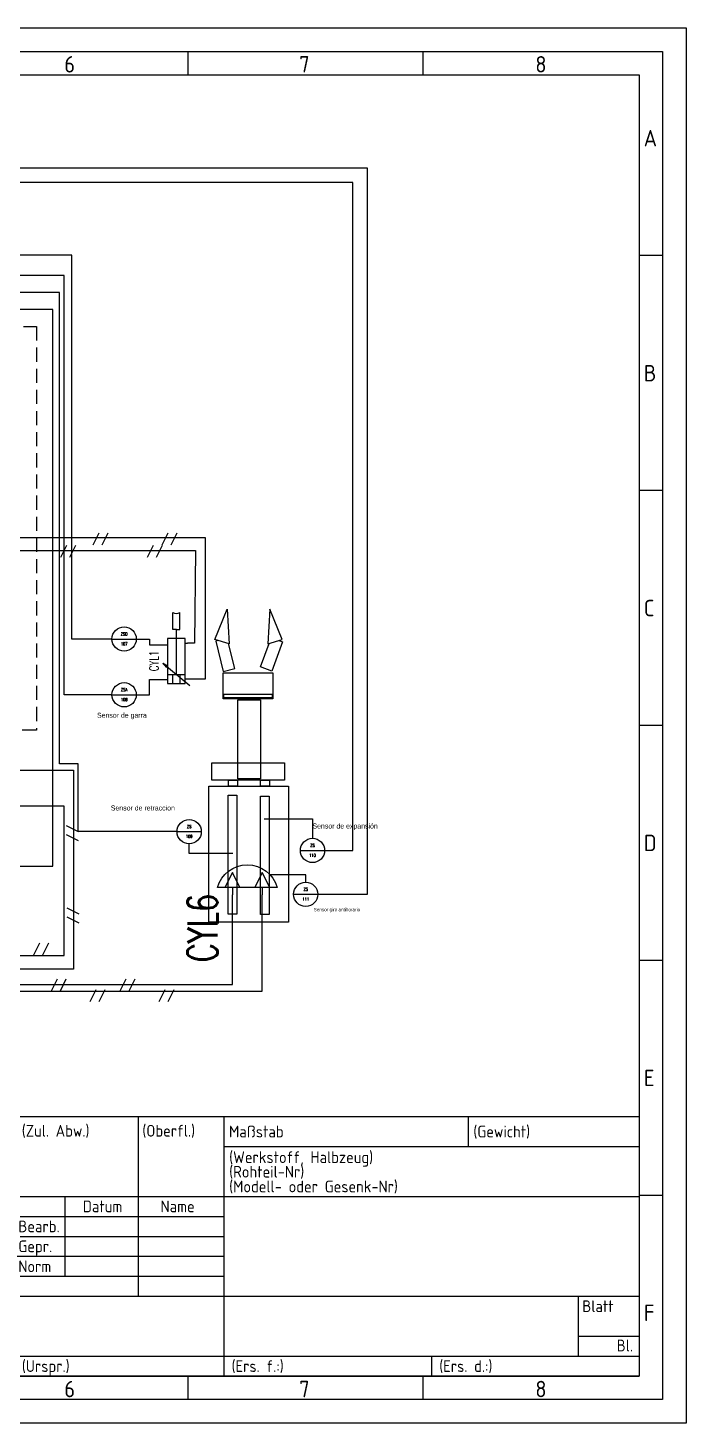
# Model space of a CAD drawing. Header units: millimetres. Extents: x 0 to 971, y -1 to 297.
# Drawn here: x 279.9 to 420, y 0 to 297 of the extents above; entities that cross this region are included whole.
import ezdxf
from ezdxf.enums import TextEntityAlignment as Align

# ---------------------------------------------------------------- set-up
doc = ezdxf.new("R2010")
doc.units = ezdxf.units.MM
doc.header["$LTSCALE"] = 6
doc.linetypes.add('DASHED', pattern=[0.75, 0.5, -0.25])
for name, color, linetype in [('025', 1, 'Continuous'), ('035', 5, 'Continuous'), ('05', 6, 'Continuous'), ('07', 7, 'Continuous'), ('GRN_0.5mm^2', 3, 'Continuous'), ('SYMS', 7, 'Continuous'), ('TAGS', 51, 'Continuous'), ('WHT_0.5mm^2', 7, 'Continuous')]:
    doc.layers.add(name, color=color, linetype=linetype)
doc.styles.add('ISO Proportional', font='isocp.shx')
doc.styles.add('WD', font='romans.shx')

# ---------------------------------------------------------------- blocks, each defined once
blk = doc.blocks.new('DIN_border_a3')
at = {"layer": '035'}
for p, q in [((314, 292), (314, 287)), ((364, 292), (364, 287)), ((414.97, 248.54), (409.98, 248.54)), ((414.98, 198.5), (410, 198.5)), ((414.98, 148.5), (410, 148.5)), ((414.98, 98.5), (410, 98.5)), ((415, 48.46), (410.02, 48.46)), ((314, 10), (314, 5)), ((364, 10), (364, 5))]:
    blk.add_line(p, q, dxfattribs=at)
for points in [[(0, 297), (420, 297), (420, 0), (0, 0)], [(18, 287), (410, 287), (410, 10), (18, 10)]]:
    blk.add_lwpolyline(points, close=True, dxfattribs=at)
at = {"layer": '07'}
blk.add_lwpolyline([(13, 292), (415, 292), (415, 5), (13, 5)], close=True, dxfattribs=at)
at = {"layer": '035', "style": 'ISO Proportional'}
for s, p in [('6', (287.69, 287.5)), ('7', (337.67, 287.5)), ('8', (387.92, 287.5)), ('A', (410.98, 271.79)), ('B', (411, 221.75)), ('C', (411, 171.75)), ('D', (411, 121.75)), ('E', (411.02, 71.72)), ('F', (411.02, 21.72)), ('6', (287.69, 5.5)), ('7', (337.67, 5.5)), ('8', (387.92, 5.5))]:
    blk.add_text(s, height=3.5, dxfattribs=at).set_placement(p)
blk = doc.blocks.new('DIN_tblock_a3')
at = {"layer": '035'}
for p, q in [((-106.6, 55.25), (-106.6, 17)), ((-36.4, 55.25), (-36.4, 48.88)), ((-88.4, 48.88), (0, 48.88)), ((-179.4, 38.25), (-179.4, 0)), ((-153.4, 38.25), (-153.4, 0)), ((-140.4, 38.25), (-140.4, 0)), ((-122.2, 38.25), (-122.2, 21.25)), ((-187.2, 34), (-88.4, 34)), ((-187.2, 29.75), (-88.4, 29.75)), ((-187.2, 25.5), (-88.4, 25.5)), ((-187.2, 21.25), (-88.4, 21.25)), ((-187.2, 17), (-132.6, 17)), ((-187.2, 12.75), (-132.6, 12.75)), ((-187.2, 8.5), (-132.6, 8.5)), ((-13, 8.5), (0, 8.5)), ((-187.2, 4.25), (0, 4.25)), ((-44.2, 4.25), (-44.2, 0))]:
    blk.add_line(p, q, dxfattribs=at)
at = {"layer": '07'}
for p, q in [((-187.2, 55.25), (-187.2, 0)), ((-187.2, 55.25), (0, 55.25)), ((-132.6, 55.25), (-132.6, 0)), ((-88.4, 55.25), (-88.4, 0)), ((0, 55.25), (0, 0)), ((-187.2, 38.25), (0, 38.25)), ((-132.6, 17), (0, 17)), ((-13, 17), (-13, 4.25)), ((-187.2, 0), (0, 0)), ((-187.2, 0), (0, 0))]:
    blk.add_line(p, q, dxfattribs=at)
at = {"flags": 1}
blk.add_attdef('WD_TB', (-126.5, 11.32), '', height=2.5, dxfattribs=at)
at = {"layer": '025', "style": 'ISO Proportional'}
for s, p in [('(Verwendungsbereich)', (-185.6, 50.81)), ('(Gewicht)', (-35.27, 50.81)), ('Maßstab', (-87.27, 50.81)), ('(Werkstoff, Halbzeug)', (-87.24, 45.35)), ('(Rohteil-Nr)', (-87.24, 42.26)), ('(Modell- oder Gesenk-Nr)', (-87.24, 39.12)), ('Datum', (-118.37, 34.88)), ('Name', (-101.83, 34.88)), ('Bearb.', (-132.1, 30.62)), ('Gepr.', (-132.1, 26.38)), ('Norm', (-132.1, 22.12)), ('Blatt', (-12.09, 13.63)), ('Bl.', (-4.76, 5.26)), ('Zust.', (-186.89, 0.88)), ('Änderung', (-173.81, 0.88)), ('Datum', (-151.59, 0.88)), ('Name', (-140.32, 0.88)), ('(Urspr.)', (-131.35, 0.88)), ('(Ers. f.:) ', (-86.72, 0.88)), ('(Ers. d.:) ', (-42.52, 0.88))]:
    blk.add_text(s, height=2.5, dxfattribs=at).set_placement(p)
at = {"layer": '025', "char_height": 2.5, "attachment_point": 1, "style": 'ISO Proportional'}
for s, insert, width in [('(Zul. Abw.)', (-131.37, 53.48), 24.7674), ('(Oberfl.)', (-105.71, 53.48), 17.3141)]:
    blk.add_mtext(s, dxfattribs=dict(at, insert=insert, width=width))
at = {"layer": '025', "style": 'ISO Proportional'}
for tag, p in [('MAßSTAB', (-71.61, 50.81)), ('BEARBEIT.', (-121.54, 30.71)), ('NAME', (-105.28, 30.71)), ('GEPRÜFT', (-121.54, 26.46)), ('NAME', (-105.28, 26.46))]:
    blk.add_attdef(tag, p, '', height=2.5, dxfattribs=at)
at = {"layer": '05', "style": 'ISO Proportional'}
for tag, p in [('BENENNUNG', (-44.41, 27.21)), ('ZEICHNUNGSNUMMER', (-50.75, 10.32))]:
    blk.add_attdef(tag, text='', height=5, dxfattribs=at).set_placement(p, align=Align.MIDDLE)
blk = doc.blocks.new('VAT1_ROTARY_ACTUATOR')
for p, q in [((-0.0313, -0.0625), (-0.0313, 0.1875)), ((-0.0938, 0.125), (-0.0313, 0.1562)), ((-0.0313, 0.0938), (-0.0938, 0.125)), ((-0.0313, 0.125), (0, 0.125)), ((-0.0313, -0.0313), (-0.0938, 0)), ((-0.0938, 0), (-0.0313, 0.0312)), ((-0.0313, 0), (0, 0))]:
    blk.add_line(p, q)
blk.add_arc((0.004, 0.0625), 0.1299, 105.74773, 254.25225)
at = {"style": 'WD', "width": 0.7}
for tag, p in [('INST', (-0.1875, 0.5)), ('LOC', (-0.1875, 0.3438)), ('TAG1', (-0.1875, 0.1875)), ('DESC1', (-0.1875, -0.1875)), ('DESC2', (-0.1875, -0.3438)), ('DESC3', (-0.1875, -0.5)), ('WDTAGALT', (-0.1875, -0.6562))]:
    blk.add_attdef(tag, text='', height=0.125, dxfattribs=at).set_placement(p, align=Align.RIGHT)
at = {"style": 'WD'}
for tag, p, height, flags in [('WDBLKNAM', (-0.0635, 0.375), 0.01, 9), ('FAMILY', (-0.0625, 0.3438), 0.005, 9), ('X1TERM02', (0, 0.125), 0.005, 1), ('WDTYPE', (0.0625, 0.0625), 0.01, 1), ('X1TERM01', (0, 0), 0.005, 1)]:
    blk.add_attdef(tag, p, '', height=height, dxfattribs=dict(at, flags=flags))
at = {"linetype": 'Continuous', "style": 'WD', "flags": 9}
for tag, p in [('CAT', (-0.0625, 0.3125)), ('ASSYCODE', (-0.0625, 0.25)), ('MFG', (-0.0625, 0.2812))]:
    blk.add_attdef(tag, p, '', height=0.005, dxfattribs=at)
at = {"style": 'WD', "width": 0.7}
for tag, p, height in [('TERM02', (0.0312, 0.1562), 0.0625), ('TERM01', (0.0312, -0.0938), 0.0625), ('RATING1', (-0.0313, -0.2812), 0.125)]:
    blk.add_attdef(tag, p, '', height=height, dxfattribs=at)
at = {"style": 'WD'}
blk.add_attdef('XREF', text='', height=0.0625, dxfattribs=at).set_placement((-0.2188, 0.0312), align=Align.RIGHT)
blk = doc.blocks.new('HIN1_INFRONT_MAIN')
at = {"ltscale": 0.127}
blk.add_line((-0.5, 0), (0.5, 0), dxfattribs=at)
at = {"ltscale": 3.2258}
blk.add_circle((0, 0), 0.5, dxfattribs=at)
at = {"style": 'WD', "width": 0.7}
for tag, height, p in [('INST', 0.125, (-0.481, 0.455)), ('TERM01', 0.0625, (-0.524, 0.018)), ('LOC', 0.125, (-0.481, 0.293))]:
    blk.add_attdef(tag, text='', height=height, dxfattribs=at).set_placement(p, align=Align.RIGHT)
for tag, p, height in [('TERM04', (0.021, 0.531), 0.0625), ('X4TERM01', (-0.5, 0), 0.005), ('X2TERM04', (0, 0.5), 0.005), ('X1TERM03', (0.5, 0), 0.005), ('TERM03', (0.522, 0.018), 0.0625), ('X8TERM02', (0, -0.5), 0.005), ('TERM02', (0.023, -0.581), 0.0625), ('RATING1', (0.513, -0.162), 0.125), ('DESC1', (0.513, -0.321), 0.125), ('DESC2', (0.513, -0.51), 0.125), ('DESC3', (0.513, -0.691), 0.125), ('WDTAGALT', (0.513, -0.866), 0.125)]:
    blk.add_attdef(tag, p, '', height=height, dxfattribs=at)
for tag, p in [('TAG1_PART1', (0, 0.147)), ('TAG1_PART2', (0, -0.26))]:
    blk.add_attdef(tag, text='', height=0.125, dxfattribs=at).set_placement(p, align=Align.CENTER)
blk.add_attdef('XREF', text='', height=0.0625, rotation=0.0625, dxfattribs=at).set_placement((0.546, 0.412), align=Align.TOP_CENTER)
at = {"style": 'WD', "width": 0.7, "flags": 1}
for tag, p in [('WDTYPE', (-0.535, -0.17)), ('CAT', (-0.546, -0.253)), ('MFG', (-0.544, -0.28)), ('FAMILY', (-0.537, -0.223)), ('ASSYCODE', (-0.525, -0.306))]:
    blk.add_attdef(tag, text='', height=0.01, dxfattribs=at).set_placement(p, align=Align.CENTER)
blk = doc.blocks.new('VCY1_SGL_VAR_CUSH')
for p, q in [((0.562, 0.281), (-0.063, 0.281)), ((-0.063, 0.281), (-0.063, 0.031)), ((-0.063, 0.203), (0.062, 0.203)), ((0.062, 0.281), (0.062, 0.031)), ((0.218, 0.344), (0.158, 0.295)), ((0.218, 0.344), (0.181, 0.275)), ((0.562, 0.031), (0.562, 0.281)), ((0.062, 0.109), (-0.063, 0.109)), ((-0.063, 0.031), (0.562, 0.031)), ((0, 0.031), (0, 0)), ((0.062, 0.156), (0.688, 0.156)), ((0.5, 0.031), (0.5, 0))]:
    blk.add_line(p, q)
blk.add_lwpolyline([(0.218, 0.344), (-0.093, -0.031), (-0.093, -0.031)])
at = {"style": 'WD', "width": 0.7}
for tag, p in [('INST', (0.25, 0.719)), ('LOC', (0.25, 0.562)), ('TAG1', (0.25, 0.406))]:
    blk.add_attdef(tag, text='', height=0.125, dxfattribs=at).set_placement(p, align=Align.CENTER)
for tag, p in [('DESC1', (-0.156, 0.156)), ('DESC2', (-0.156, 0)), ('WDTAGALT', (-0.156, -0.312)), ('DESC3', (-0.156, -0.156))]:
    blk.add_attdef(tag, text='', height=0.125, dxfattribs=at).set_placement(p, align=Align.RIGHT)
at = {"style": 'WD'}
for tag, p, height, flags in [('WDBLKNAM', (0.374, 0.281), 0.01, 9), ('FAMILY', (0.383, 0.251), 0.01, 9), ('X8TERM01', (0, 0), 0.005, 1), ('WDTYPE', (0.062, 0.062), 0.01, 1), ('X8TERM02', (0.5, 0), 0.005, 1)]:
    blk.add_attdef(tag, p, '', height=height, dxfattribs=dict(at, flags=flags))
at = {"linetype": 'Continuous', "style": 'WD', "flags": 9}
for tag, p in [('MFG', (0.406, 0.188)), ('CAT', (0.408, 0.207)), ('ASSYCODE', (0.408, 0.17))]:
    blk.add_attdef(tag, text='', height=0.01, dxfattribs=at).set_placement(p, align=Align.CENTER)
at = {"style": 'WD'}
blk.add_attdef('XREF', (0.656, 0.219), '', height=0.0625, dxfattribs=at)
at = {"style": 'WD', "width": 0.7}
for tag, p, height in [('RATING1', (0.688, 0), 0.125), ('TERM01', (0.031, -0.094), 0.0625), ('TERM02', (0.531, -0.094), 0.0625)]:
    blk.add_attdef(tag, p, '', height=height, dxfattribs=at)

msp = doc.modelspace()

# ---------------------------------------------------------------- linework, layer by layer
for p, q in [((310.79, 168.91), (310.79, 172.56)), ((312.25, 168.91), (312.25, 172.56)), ((302.99, 166.91), (305.81, 166.91)), ((305.81, 166.91), (305.81, 165.65)), ((311.52, 168.91), (310.79, 168.91)), ((311.52, 168.91), (312.25, 168.91)), ((305.81, 165.65), (309.61, 165.65)), ((305.81, 157.47), (305.81, 158.29)), ((305.81, 158.29), (309.61, 158.29)), ((305.81, 155.04), (305.81, 157.47)), ((302.99, 155.04), (305.81, 155.04)), ((339.06, 116.74), (331.45, 116.74)), ((339.06, 115.15), (339.06, 116.74))]:
    msp.add_line(p, q)
at = {"color": 3, "linetype": 'DASHED'}
msp.add_lwpolyline([(112.52, 233.44), (281.73, 233.44), (281.73, 147.5), (259.33, 147.5), (259.33, 139.84), (261.16, 139.84)], dxfattribs=at)
at = {"color": 1}
for points in [[(313.9, 158.42), (317.72, 158.42), (317.72, 183.54), (317.72, 188.45), (113.1, 188.45)], [(113.1, 185.77), (315.57, 185.77), (315.37, 166.05), (313.9, 166.05)]]:
    msp.add_lwpolyline(points, dxfattribs=at)
msp.add_lwpolyline([(310.79, 172.56, 0.330259), (312.25, 172.56)], format="xyb")
for points in [[(319.71, 166.78), (322.33, 173.23), (322.73, 165.91), (319.71, 166.78)], [(334.03, 166.78), (331.41, 173.23), (331.01, 165.91), (334.03, 166.78)], [(320.44, 166.57), (319.9, 166.44), (321.46, 160.02), (323.94, 160.62), (322.64, 165.93)], [(333.34, 166.58), (334.1, 166.31), (331.84, 160.1), (329.45, 160.97), (331.28, 165.99)], [(330.21, 128.66), (340.5, 128.66), (340.5, 124.48)], [(323.53, 121.26), (314.25, 121.26), (314.25, 123.33)]]:
    msp.add_lwpolyline(points)
for points in [[(321.46, 159.7), (332.04, 159.7), (332.04, 154.21), (321.46, 154.21)], [(321.62, 155.16), (331.88, 155.16), (331.88, 154.37), (321.62, 154.37)], [(324.64, 153.97), (329.42, 153.97), (329.42, 137.18), (324.64, 137.18)], [(319.07, 140.52), (334.51, 140.52), (334.51, 136.86), (319.07, 136.86)], [(322.65, 136.86), (324.56, 136.86), (324.56, 135.58), (322.65, 135.58)], [(329.42, 136.86), (331.33, 136.86), (331.33, 135.58), (329.42, 135.58)], [(318.43, 135.58), (335.38, 135.58), (335.38, 106.61), (318.43, 106.61)], [(322.57, 133.67), (324.4, 133.67), (324.4, 108.37), (322.57, 108.37)], [(329.42, 133.44), (331.25, 133.44), (331.25, 108.29), (329.42, 108.29)]]:
    msp.add_lwpolyline(points, close=True)
at = {"layer": '025'}
for p, q in [((293.84, 186.96), (295.11, 189.51)), ((295.75, 186.96), (297.02, 189.51)), ((308.48, 186.96), (309.76, 189.51)), ((310.39, 186.96), (311.67, 189.51)), ((286.91, 184.33), (288.19, 186.88)), ((288.83, 184.33), (290.1, 186.88)), ((305.38, 184.33), (306.65, 186.88)), ((307.29, 184.33), (308.56, 186.88)), ((288.11, 127.19), (290.66, 125.91)), ((288.11, 125.28), (290.66, 124)), ((288.19, 109.68), (290.74, 108.4)), ((288.19, 107.77), (290.74, 106.49)), ((281.18, 99.65), (282.46, 102.2)), ((283.09, 99.65), (284.37, 102.2)), ((284.93, 92.01), (286.2, 94.56)), ((286.84, 92.01), (288.11, 94.56)), ((293.2, 89.78), (294.48, 92.33)), ((295.11, 89.78), (296.39, 92.33)), ((299.57, 92.01), (300.84, 94.56)), ((301.48, 92.01), (302.75, 94.56)), ((307.85, 89.78), (309.12, 92.33)), ((309.76, 89.78), (311.03, 92.33))]:
    msp.add_line(p, q, dxfattribs=at)
for points in [[(83.52, 188.54), (87.38, 188.54), (87.38, 99.57), (287.63, 99.57), (287.63, 131.35), (277.24, 131.35)], [(277.24, 138.97), (289.62, 138.97), (289.62, 96.63), (85.55, 96.63), (85.55, 185.98), (83.52, 185.98)], [(95.9, 96.15), (95.9, 91.93), (329.81, 91.93), (329.81, 112.42)], [(96.7, 96.23), (96.7, 93.36), (323.44, 93.36), (323.44, 112.42)]]:
    msp.add_lwpolyline(points, dxfattribs=at)
at = {"layer": 'GRN_0.5mm^2'}
for points in [[(341.64, 112.57), (352.18, 112.57), (352.18, 267.11), (98.44, 267.11), (98.44, 260.62)], [(343.08, 121.9), (349.07, 121.9), (349.07, 264.08), (102.03, 264.08), (102.03, 256.37)], [(297.82, 166.91), (289.3, 166.91), (289.3, 248.61), (217.31, 248.61)], [(297.82, 155.04), (287.63, 155.04), (287.63, 244.29), (213.57, 244.29)], [(311.67, 125.91), (290.66, 125.91), (290.66, 140.32), (286.68, 140.32), (286.68, 240.67), (210.21, 240.67)], [(238.01, 118.53), (285.24, 118.53), (285.24, 237.05), (205.31, 237.05)]]:
    msp.add_lwpolyline(points, dxfattribs=at)

# ---------------------------------------------------------------- block references
for name, p in [('DIN_border_a3', (0, 0)), ('DIN_tblock_a3', (410, 10))]:
    msp.add_blockref(name, p)
at = {"layer": 'SYMS'}
ref = msp.add_blockref('HIN1_INFRONT_MAIN', (300.41, 166.91), dxfattribs=dict(at, xscale=5.167748068588933, yscale=5.167748068588933, zscale=5.167748068588933))
ref.add_attrib('TAG1_PART1', 'ZSD', dxfattribs={"layer": 'TAGS', "color": 6, "height": 0.646, "style": 'WD', "width": 0.7}).set_placement((300.41, 167.67), align=Align.CENTER)
ref.add_attrib('TAG1_PART2', '107', dxfattribs={"layer": 'TAGS', "color": 6, "height": 0.646, "style": 'WD', "width": 0.7}).set_placement((300.41, 165.56), align=Align.CENTER)
ref = msp.add_blockref('VCY1_SGL_VAR_CUSH', (313.9, 158.42), dxfattribs=dict(at, xscale=15.25629694186071, yscale=15.25629694186071, zscale=15.25629694186071, rotation=90))
ref.add_attrib('TAG1', 'CYL1', dxfattribs={"layer": 'TAGS', "color": 6, "height": 1.907, "rotation": 90, "style": 'WD', "width": 0.7}).set_placement((307.71, 162.23), align=Align.CENTER)
ref = msp.add_blockref('HIN1_INFRONT_MAIN', (300.41, 155.04), dxfattribs=dict(at, xscale=5.167748068588933, yscale=5.167748068588933, zscale=5.167748068588933))
ref.add_attrib('TAG1_PART1', 'ZSA', dxfattribs={"layer": 'TAGS', "color": 6, "height": 0.646, "style": 'WD', "width": 0.7}).set_placement((300.41, 155.8), align=Align.CENTER)
ref.add_attrib('TAG1_PART2', '108', dxfattribs={"layer": 'TAGS', "color": 6, "height": 0.646, "style": 'WD', "width": 0.7}).set_placement((300.41, 153.7), align=Align.CENTER)
ref = msp.add_blockref('HIN1_INFRONT_MAIN', (314.25, 125.91), dxfattribs=dict(at, xscale=5.167748068588933, yscale=5.167748068588933, zscale=5.167748068588933))
ref.add_attrib('TAG1_PART1', 'ZS', dxfattribs={"layer": 'TAGS', "color": 6, "height": 0.646, "style": 'WD', "width": 0.7}).set_placement((314.25, 126.67), align=Align.CENTER)
ref.add_attrib('TAG1_PART2', '109', dxfattribs={"layer": 'TAGS', "color": 6, "height": 0.646, "style": 'WD', "width": 0.7}).set_placement((314.25, 124.57), align=Align.CENTER)
ref = msp.add_blockref('HIN1_INFRONT_MAIN', (340.5, 121.9), dxfattribs=dict(at, xscale=5.167748068588933, yscale=5.167748068588933, zscale=5.167748068588933))
ref.add_attrib('TAG1_PART1', 'ZS', dxfattribs={"layer": 'TAGS', "color": 6, "height": 0.646, "style": 'WD', "width": 0.7}).set_placement((340.5, 122.65), align=Align.CENTER)
ref.add_attrib('TAG1_PART2', '110', dxfattribs={"layer": 'TAGS', "color": 6, "height": 0.646, "style": 'WD', "width": 0.7}).set_placement((340.5, 120.55), align=Align.CENTER)
ref = msp.add_blockref('VAT1_ROTARY_ACTUATOR', (329.81, 112.42), dxfattribs=dict(at, xscale=-50.92928480740547, yscale=50.92928480740547, zscale=50.92928480740547, rotation=90))
ref.add_attrib('TAG1', 'CYL6', dxfattribs={"layer": 'TAGS', "color": 6, "height": 6.366, "rotation": 90, "style": 'WD', "width": 0.7}).set_placement((320.26, 112.64), align=Align.RIGHT)
ref = msp.add_blockref('HIN1_INFRONT_MAIN', (339.06, 112.57), dxfattribs=dict(at, xscale=5.167748068588933, yscale=5.167748068588933, zscale=5.167748068588933))
ref.add_attrib('TAG1_PART1', 'ZS', dxfattribs={"layer": 'TAGS', "color": 6, "height": 0.646, "style": 'WD', "width": 0.7}).set_placement((339.06, 113.33), align=Align.CENTER)
ref.add_attrib('TAG1_PART2', '111', dxfattribs={"layer": 'TAGS', "color": 6, "height": 0.646, "style": 'WD', "width": 0.7}).set_placement((339.06, 111.22), align=Align.CENTER)

# ---------------------------------------------------------------- texts
at = {"char_height": 1.0703, "attachment_point": 1}
for s, insert in [('Sensor de garra', (294.64, 151.22)), ('Sensor de retraccion', (297.58, 131.48)), ('Sensor de expansión', (340.5, 127.64))]:
    msp.add_mtext_dynamic_manual_height_columns(s, width=97.667, gutter_width=5.35, heights=[0], dxfattribs=dict(at, insert=insert))
at = {"layer": 'WHT_0.5mm^2'}
msp.add_text('Sensor giro antihorario', height=0.706, dxfattribs=at).set_placement((340.77, 108.96))

doc.saveas('drawing.dxf')
